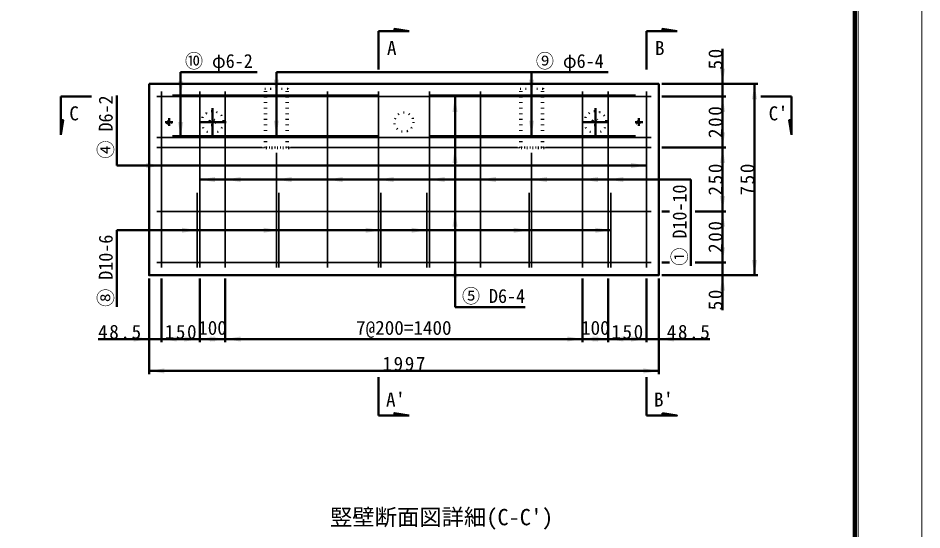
# Model space of a CAD drawing. Units: millimetres, scale not verified, with parts at other scales. Extents: x -2102 to 2102, y -1485 to 1485.
# Drawn here: x 686 to 2102, y -694 to 108 of the extents above; entities that cross this region are included whole.
import ezdxf
from ezdxf.enums import TextEntityAlignment as Align

# ---------------------------------------------------------------- set-up
doc = ezdxf.new("R2010")
doc.units = ezdxf.units.MM
doc.header["$LTSCALE"] = 5
doc.linetypes.add('DOTTED', pattern=[1.75, 0.25, -1.5])
doc.linetypes.add('LONG_DASHED_DOTTED', pattern=[15.25, 12, -1.5, 0.25, -1.5])
doc.layers.add('0-0_V-nasSTD', color=7, linetype='Continuous', lineweight=50)
doc.styles.add('ＭＳ ゴシック', font='')
doc.styles.get('ＭＳ ゴシック').set_extended_font_data('MS Gothic')

msp = doc.modelspace()

# ---------------------------------------------------------------- linework, layer by layer
at = {"layer": '0-0_V-nasSTD'}
for p, q in [((1250.692, 27.289), (1250.692, 87.289)), ((1275.692, 87.289), (1250.692, 87.289)), ((1275.692, 87.289), (1298.732, 87.289)), ((1670.692, 27.289), (1670.692, 87.289)), ((1695.692, 87.289), (1670.692, 87.289)), ((1695.692, 87.289), (1718.732, 87.289)), ((1790.092, 4.889), (1790.092, 59.889)), ((940.692, 23.289), (940.692, -79.111)), ((940.692, 23.289), (1060.692, 23.289)), ((1090.692, 23.289), (1090.692, -76.711)), ((1090.692, 23.289), (1610.692, 23.289)), ((1490.692, 23.289), (1490.692, -76.711)), ((1695.092, 4.889), (1845.092, 4.889)), ((1790.092, 4.889), (1790.092, -15.111)), ((1840.092, 4.889), (1840.092, -295.111)), ((840.692, -123.111), (840.692, -13.111)), ((752.844, -52.071), (752.844, -15.111)), ((800.884, -15.111), (752.844, -15.111)), ((1370.692, -345.111), (1370.692, -15.111)), ((1695.092, -15.111), (1795.092, -15.111)), ((1790.092, -15.111), (1790.092, -95.111)), ((1850.092, -15.111), (1898.132, -15.111)), ((1898.132, -52.071), (1898.132, -15.111)), ((752.844, -52.071), (752.844, -75.111)), ((1898.132, -52.071), (1898.132, -75.111)), ((1695.092, -95.111), (1795.092, -95.111)), ((1790.092, -95.111), (1790.092, -195.111)), ((1670.692, -123.111), (840.692, -123.111)), ((1740.092, -145.111), (970.692, -145.111)), ((1740.092, -280.111), (1740.092, -145.111)), ((1695.092, -195.111), (1707.092, -195.111)), ((1747.092, -195.111), (1795.092, -195.111)), ((1790.092, -195.111), (1790.092, -275.111)), ((1614.692, -224.596), (840.692, -224.596)), ((840.692, -344.596), (840.692, -224.596)), ((1695.092, -275.111), (1707.092, -275.111)), ((1747.092, -275.111), (1795.092, -275.111)), ((1790.092, -295.111), (1790.092, -275.111)), ((1695.092, -295.111), (1845.092, -295.111)), ((1790.092, -295.111), (1790.092, -350.111)), ((891.292, -300.111), (891.292, -450.111)), ((910.692, -300.111), (910.692, -400.111)), ((970.692, -300.111), (970.692, -400.111)), ((1010.692, -300.111), (1010.692, -400.111)), ((1570.692, -300.111), (1570.692, -400.111)), ((1610.692, -300.111), (1610.692, -400.111)), ((1670.692, -300.111), (1670.692, -400.111)), ((1690.092, -300.111), (1690.092, -450.111)), ((1370.692, -345.111), (1480.692, -345.111)), ((811.292, -395.111), (891.292, -395.111)), ((970.692, -395.111), (1010.692, -395.111)), ((1010.692, -395.111), (1570.692, -395.111)), ((1610.692, -395.111), (1570.692, -395.111)), ((1770.092, -395.111), (1690.092, -395.111)), ((891.292, -445.111), (1690.092, -445.111)), ((1250.692, -455.111), (1250.692, -515.111)), ((1670.692, -455.111), (1670.692, -515.111)), ((1275.692, -515.111), (1250.692, -515.111)), ((1275.692, -515.111), (1298.732, -515.111)), ((1695.692, -515.111), (1670.692, -515.111)), ((1695.692, -515.111), (1695.692, -511.271))]:
    msp.add_line(p, q, dxfattribs=at)
at = {"layer": '0-0_V-nasSTD', "linetype": 'DOTTED'}
for p, q in [((1069.692, 4.889), (1072.692, -3.111)), ((1108.692, -3.111), (1111.692, 4.889)), ((1469.692, 4.889), (1472.692, -3.111)), ((1508.692, -3.111), (1511.692, 4.889)), ((1072.692, -95.111), (1072.692, -3.111)), ((1108.692, -3.111), (1072.692, -3.111)), ((1074.692, -95.111), (1074.692, -3.111)), ((1106.692, -95.111), (1106.692, -3.111)), ((1108.692, -95.111), (1108.692, -3.111)), ((1472.692, -95.111), (1472.692, -3.111)), ((1508.692, -3.111), (1472.692, -3.111)), ((1474.692, -95.111), (1474.692, -3.111)), ((1506.692, -95.111), (1506.692, -3.111)), ((1508.692, -95.111), (1508.692, -3.111)), ((1110.692, -95.111), (1070.692, -95.111)), ((1070.692, -95.911), (1070.692, -95.111)), ((1110.692, -95.911), (1070.692, -95.911)), ((1106.692, -95.111), (1074.692, -95.111)), ((1110.692, -95.911), (1110.692, -95.111)), ((1510.692, -95.111), (1470.692, -95.111)), ((1470.692, -95.911), (1470.692, -95.111)), ((1510.692, -95.911), (1470.692, -95.911)), ((1506.692, -95.111), (1474.692, -95.111)), ((1506.692, -95.111), (1474.692, -95.111)), ((1510.692, -95.911), (1510.692, -95.111))]:
    msp.add_line(p, q, dxfattribs=at)
at = {"layer": '0-0_V-nasSTD', "lineweight": 35}
for p, q in [((910.692, -7.111), (910.692, -283.111)), ((927.692, -12.711), (1250.692, -12.711)), ((970.692, -7.111), (970.692, -283.111)), ((1010.692, -7.111), (1010.692, -283.111)), ((1170.692, -7.111), (1170.692, -283.111)), ((1250.692, -7.111), (1250.692, -283.111)), ((1330.692, -7.111), (1330.692, -283.111)), ((1653.692, -12.711), (1330.692, -12.711)), ((1410.692, -7.111), (1410.692, -283.111)), ((1570.692, -7.111), (1570.692, -283.111)), ((1610.692, -7.111), (1610.692, -283.111)), ((1670.692, -7.111), (1670.692, -283.111)), ((903.292, -15.111), (1678.092, -15.111)), ((903.292, -79.111), (1678.092, -79.111)), ((927.692, -76.711), (1250.692, -76.711)), ((1653.692, -76.711), (1330.692, -76.711)), ((903.292, -95.111), (1068.692, -95.111)), ((1112.692, -95.111), (1468.692, -95.111)), ((1512.692, -95.111), (1678.092, -95.111)), ((1090.692, -103.111), (1090.692, -283.111)), ((1490.692, -103.111), (1490.692, -283.111)), ((966.692, -166.081), (966.692, -283.111)), ((1094.692, -166.081), (1094.692, -283.111)), ((1254.692, -166.081), (1254.692, -283.111)), ((1326.692, -166.081), (1326.692, -283.111)), ((1486.692, -166.081), (1486.692, -283.111)), ((1614.692, -166.081), (1614.692, -283.111)), ((903.292, -195.111), (1678.092, -195.111)), ((903.292, -275.111), (1678.092, -275.111))]:
    msp.add_line(p, q, dxfattribs=at)
at = {"layer": '0-0_V-nasSTD', "linetype": 'LONG_DASHED_DOTTED'}
for p, q in [((990.692, -33.311), (990.692, -75.711)), ((1590.692, -33.311), (1590.692, -75.711)), ((916.492, -55.111), (928.492, -55.111)), ((922.492, -61.111), (922.492, -49.111)), ((969.492, -55.111), (1011.892, -55.111)), ((1569.492, -55.111), (1611.892, -55.111)), ((1652.892, -55.111), (1664.892, -55.111)), ((1658.892, -61.111), (1658.892, -49.111))]:
    msp.add_line(p, q, dxfattribs=at)
at = {"layer": '0-0_V-nasSTD', "lineweight": 18}
for points in [[(-2102.5, -1485), (-2102.5, 1485), (2102.5, 1485), (2102.5, -1485)], [(-2002.5, -1385), (-2002.5, 1385), (2002.5, 1385), (2002.5, -1385)]]:
    msp.add_lwpolyline(points, close=True, dxfattribs=at)
at = {"layer": '0-0_V-nasSTD', "lineweight": 100}
msp.add_lwpolyline([(1997.5, -1380), (1997.5, 1380), (-1997.5, 1380)], dxfattribs=at)
at = {"layer": '0-0_V-nasSTD'}
for points in [[(1275.692, 87.289), (1275.692, 91.129), (1298.732, 87.289)], [(1695.692, 87.289), (1695.692, 91.129), (1718.732, 87.289)], [(752.844, -52.071), (756.684, -52.071), (752.844, -75.111)], [(1898.132, -52.071), (1894.292, -52.071), (1898.132, -75.111)], [(891.292, -395.111), (910.692, -395.111), (970.692, -395.111)], [(1690.092, -395.111), (1670.692, -395.111), (1610.692, -395.111)], [(1275.692, -515.111), (1275.692, -511.271), (1298.732, -515.111)], [(1695.692, -511.271), (1718.732, -515.111), (1695.692, -515.111)]]:
    msp.add_lwpolyline(points, dxfattribs=at)
msp.add_lwpolyline([(891.292, 4.889), (891.292, -295.111), (1690.092, -295.111), (1690.092, 4.889)], close=True, dxfattribs=at)
at = {"layer": '0-0_V-nasSTD', "linetype": 'DOTTED'}
for centre, radius in [((990.692, -55.111), 17.2), ((1290.692, -55.111), 15), ((1590.692, -55.111), 17.2), ((922.492, -55.111), 3.8), ((922.492, -55.111), 2.4), ((922.492, -55.111), 2), ((990.692, -55.111), 5), ((1590.692, -55.111), 5), ((1658.892, -55.111), 3.8), ((1658.892, -55.111), 2.4), ((1658.892, -55.111), 2)]:
    msp.add_circle(centre, radius, dxfattribs=at)
at = {"layer": '0-0_V-nasSTD'}
for points in [[(1786.092, 28.889), (1790.092, 4.889), (1790.092, 28.889)], [(1790.092, 4.889), (1790.092, 28.889), (1794.092, 28.889)], [(936.692, 8.889), (940.692, -15.111), (940.692, 8.889)], [(940.692, -15.111), (940.692, 8.889), (944.692, 8.889)], [(1086.692, 11.289), (1090.692, -12.711), (1090.692, 11.289)], [(1090.692, -12.711), (1090.692, 11.289), (1094.692, 11.289)], [(1486.692, 11.289), (1490.692, -12.711), (1490.692, 11.289)], [(1490.692, -12.711), (1490.692, 11.289), (1494.692, 11.289)], [(1836.092, -19.111), (1840.092, -19.111), (1840.092, 4.889)], [(1840.092, -19.111), (1840.092, 4.889), (1844.092, -19.111)], [(1366.692, -39.111), (1370.692, -39.111), (1370.692, -15.111)], [(1370.692, -39.111), (1370.692, -15.111), (1374.692, -39.111)], [(1786.092, -39.111), (1790.092, -39.111), (1790.092, -15.111)], [(1790.092, -39.111), (1790.092, -15.111), (1794.092, -39.111)], [(936.692, -55.111), (940.692, -79.111), (940.692, -55.111)], [(940.692, -79.111), (940.692, -55.111), (944.692, -55.111)], [(1086.692, -52.711), (1090.692, -76.711), (1090.692, -52.711)], [(1090.692, -76.711), (1090.692, -52.711), (1094.692, -52.711)], [(1486.692, -52.711), (1490.692, -76.711), (1490.692, -52.711)], [(1490.692, -76.711), (1490.692, -52.711), (1494.692, -52.711)], [(1786.092, -71.111), (1790.092, -95.111), (1790.092, -71.111)], [(1790.092, -95.111), (1790.092, -71.111), (1794.092, -71.111)], [(1366.692, -119.111), (1370.692, -119.111), (1370.692, -95.111)], [(1370.692, -119.111), (1370.692, -95.111), (1374.692, -119.111)], [(1786.092, -119.111), (1790.092, -119.111), (1790.092, -95.111)], [(1790.092, -119.111), (1790.092, -95.111), (1794.092, -119.111)], [(886.692, -123.111), (886.692, -119.111), (910.692, -123.111)], [(886.692, -127.111), (886.692, -123.111), (910.692, -123.111)], [(1646.692, -123.111), (1646.692, -119.111), (1670.692, -123.111)], [(1646.692, -127.111), (1646.692, -123.111), (1670.692, -123.111)], [(970.692, -145.111), (994.692, -145.111), (994.692, -141.111)], [(1010.692, -145.111), (1034.692, -145.111), (1034.692, -141.111)], [(1090.692, -145.111), (1114.692, -145.111), (1114.692, -141.111)], [(1170.692, -145.111), (1194.692, -145.111), (1194.692, -141.111)], [(1250.692, -145.111), (1274.692, -145.111), (1274.692, -141.111)], [(1330.692, -145.111), (1354.692, -145.111), (1354.692, -141.111)], [(1410.692, -145.111), (1434.692, -145.111), (1434.692, -141.111)], [(1490.692, -145.111), (1514.692, -145.111), (1514.692, -141.111)], [(1570.692, -145.111), (1594.692, -145.111), (1594.692, -141.111)], [(1610.692, -145.111), (1634.692, -145.111), (1634.692, -141.111)], [(970.692, -145.111), (994.692, -149.111), (994.692, -145.111)], [(1010.692, -145.111), (1034.692, -149.111), (1034.692, -145.111)], [(1090.692, -145.111), (1114.692, -149.111), (1114.692, -145.111)], [(1170.692, -145.111), (1194.692, -149.111), (1194.692, -145.111)], [(1250.692, -145.111), (1274.692, -149.111), (1274.692, -145.111)], [(1330.692, -145.111), (1354.692, -149.111), (1354.692, -145.111)], [(1410.692, -145.111), (1434.692, -149.111), (1434.692, -145.111)], [(1490.692, -145.111), (1514.692, -149.111), (1514.692, -145.111)], [(1570.692, -145.111), (1594.692, -149.111), (1594.692, -145.111)], [(1610.692, -145.111), (1634.692, -149.111), (1634.692, -145.111)], [(1786.092, -171.111), (1790.092, -195.111), (1790.092, -171.111)], [(1790.092, -195.111), (1790.092, -171.111), (1794.092, -171.111)], [(1366.692, -219.111), (1370.692, -219.111), (1370.692, -195.111)], [(1370.692, -219.111), (1370.692, -195.111), (1374.692, -219.111)], [(1786.092, -219.111), (1790.092, -219.111), (1790.092, -195.111)], [(1790.092, -219.111), (1790.092, -195.111), (1794.092, -219.111)], [(942.692, -224.596), (942.692, -220.596), (966.692, -224.596)], [(942.692, -228.596), (942.692, -224.596), (966.692, -224.596)], [(1070.692, -224.596), (1070.692, -220.596), (1094.692, -224.596)], [(1070.692, -228.596), (1070.692, -224.596), (1094.692, -224.596)], [(1230.692, -224.596), (1230.692, -220.596), (1254.692, -224.596)], [(1230.692, -228.596), (1230.692, -224.596), (1254.692, -224.596)], [(1302.692, -224.596), (1302.692, -220.596), (1326.692, -224.596)], [(1302.692, -228.596), (1302.692, -224.596), (1326.692, -224.596)], [(1462.692, -224.596), (1462.692, -220.596), (1486.692, -224.596)], [(1462.692, -228.596), (1462.692, -224.596), (1486.692, -224.596)], [(1590.692, -224.596), (1590.692, -220.596), (1614.692, -224.596)], [(1590.692, -228.596), (1590.692, -224.596), (1614.692, -224.596)], [(1786.092, -251.111), (1790.092, -275.111), (1790.092, -251.111)], [(1790.092, -275.111), (1790.092, -251.111), (1794.092, -251.111)], [(1366.692, -299.111), (1370.692, -299.111), (1370.692, -275.111)], [(1370.692, -299.111), (1370.692, -275.111), (1374.692, -299.111)], [(1836.092, -271.111), (1840.092, -295.111), (1840.092, -271.111)], [(1840.092, -295.111), (1840.092, -271.111), (1844.092, -271.111)], [(1786.092, -319.111), (1790.092, -319.111), (1790.092, -295.111)], [(1790.092, -319.111), (1790.092, -295.111), (1794.092, -319.111)], [(867.292, -395.111), (867.292, -391.111), (891.292, -395.111)], [(867.292, -399.111), (867.292, -395.111), (891.292, -395.111)], [(910.692, -395.111), (934.692, -395.111), (934.692, -391.111)], [(910.692, -395.111), (934.692, -399.111), (934.692, -395.111)], [(946.692, -395.111), (946.692, -391.111), (970.692, -395.111)], [(946.692, -399.111), (946.692, -395.111), (970.692, -395.111)], [(970.692, -395.111), (994.692, -395.111), (994.692, -391.111)], [(970.692, -395.111), (994.692, -399.111), (994.692, -395.111)], [(986.692, -395.111), (986.692, -391.111), (1010.692, -395.111)], [(986.692, -399.111), (986.692, -395.111), (1010.692, -395.111)], [(1010.692, -395.111), (1034.692, -395.111), (1034.692, -391.111)], [(1010.692, -395.111), (1034.692, -399.111), (1034.692, -395.111)], [(1546.692, -395.111), (1546.692, -391.111), (1570.692, -395.111)], [(1546.692, -399.111), (1546.692, -395.111), (1570.692, -395.111)], [(1570.692, -395.111), (1594.692, -395.111), (1594.692, -391.111)], [(1570.692, -395.111), (1594.692, -399.111), (1594.692, -395.111)], [(1586.692, -395.111), (1586.692, -391.111), (1610.692, -395.111)], [(1586.692, -399.111), (1586.692, -395.111), (1610.692, -395.111)], [(1610.692, -395.111), (1634.692, -395.111), (1634.692, -391.111)], [(1610.692, -395.111), (1634.692, -399.111), (1634.692, -395.111)], [(1646.692, -395.111), (1646.692, -391.111), (1670.692, -395.111)], [(1646.692, -399.111), (1646.692, -395.111), (1670.692, -395.111)], [(1690.092, -395.111), (1714.092, -395.111), (1714.092, -391.111)], [(1690.092, -395.111), (1714.092, -399.111), (1714.092, -395.111)], [(891.292, -445.111), (915.292, -445.111), (915.292, -441.111)], [(891.292, -445.111), (915.292, -449.111), (915.292, -445.111)], [(1666.092, -445.111), (1666.092, -441.111), (1690.092, -445.111)], [(1666.092, -449.111), (1666.092, -445.111), (1690.092, -445.111)]]:
    msp.add_solid(points, dxfattribs=at)

# ---------------------------------------------------------------- texts
at = {"layer": '0-0_V-nasSTD', "style": 'ＭＳ ゴシック'}
for s, height, p in [('A', 21.99, (1264.058, 43.465)), ('B', 21.99, (1684.058, 43.465)), ('C', 21.99, (766.21, -58.935)), ("C'", 21.99, (1862.267, -58.935)), ('100', 21.99, (968.192, -395.111)), ('7@200=1400', 21.99, (1215.692, -395.111)), ('100', 21.99, (1568.192, -395.111)), ("A'", 21.99, (1262.581, -507.554)), ("B'", 21.99, (1682.581, -507.554)), ("竪壁断面図詳細(C-C')", 25.66, (1174.724, -694.768))]:
    msp.add_text(s, height=height, dxfattribs=at).set_placement(p, align=Align.BOTTOM_LEFT)
at = {"layer": '0-0_V-nasSTD', "style": 'ＭＳ ゴシック', "width": 0.95}
for s, p in [('⑩ φ6-2', (947.422, 23.289)), ('⑨ φ6-4', (1497.422, 23.289)), ('⑤ D6-4', (1381.581, -345.111))]:
    msp.add_text(s, height=21.85, dxfattribs=at).set_placement(p, align=Align.BOTTOM_LEFT)
for s, p in [('④ D6-2', (840.692, -112.222)), ('① D10-10', (1740.092, -280.111)), ('⑧ D10-6', (840.692, -344.596))]:
    msp.add_text(s, height=21.85, rotation=90, dxfattribs=at).set_placement(p, align=Align.BOTTOM_LEFT)
at = {"layer": '0-0_V-nasSTD', "char_height": 21.99, "attachment_point": 7, "rotation": 90, "style": 'ＭＳ ゴシック'}
for s, insert in [('\\T1.17;50', (1790.092, 27.389)), ('\\T1.17;200', (1790.092, -80.111)), ('\\T1.17;250', (1790.092, -170.111)), ('\\T1.17;750', (1840.092, -170.111)), ('\\T1.17;200', (1790.092, -260.111)), ('\\T1.17;50', (1790.092, -350.111))]:
    msp.add_mtext(s, dxfattribs=dict(at, insert=insert))
at = {"layer": '0-0_V-nasSTD', "char_height": 21.99, "attachment_point": 7, "style": 'ＭＳ ゴシック'}
for s, insert in [('\\T1.17;48.5', (811.292, -395.111)), ('\\T1.17;150', (915.692, -395.111)), ('\\T1.17;150', (1615.692, -395.111)), ('\\T1.17;48.5', (1702.592, -395.111)), ('\\T1.17;1997', (1256.942, -445.111))]:
    msp.add_mtext(s, dxfattribs=dict(at, insert=insert))

doc.saveas('drawing.dxf')
